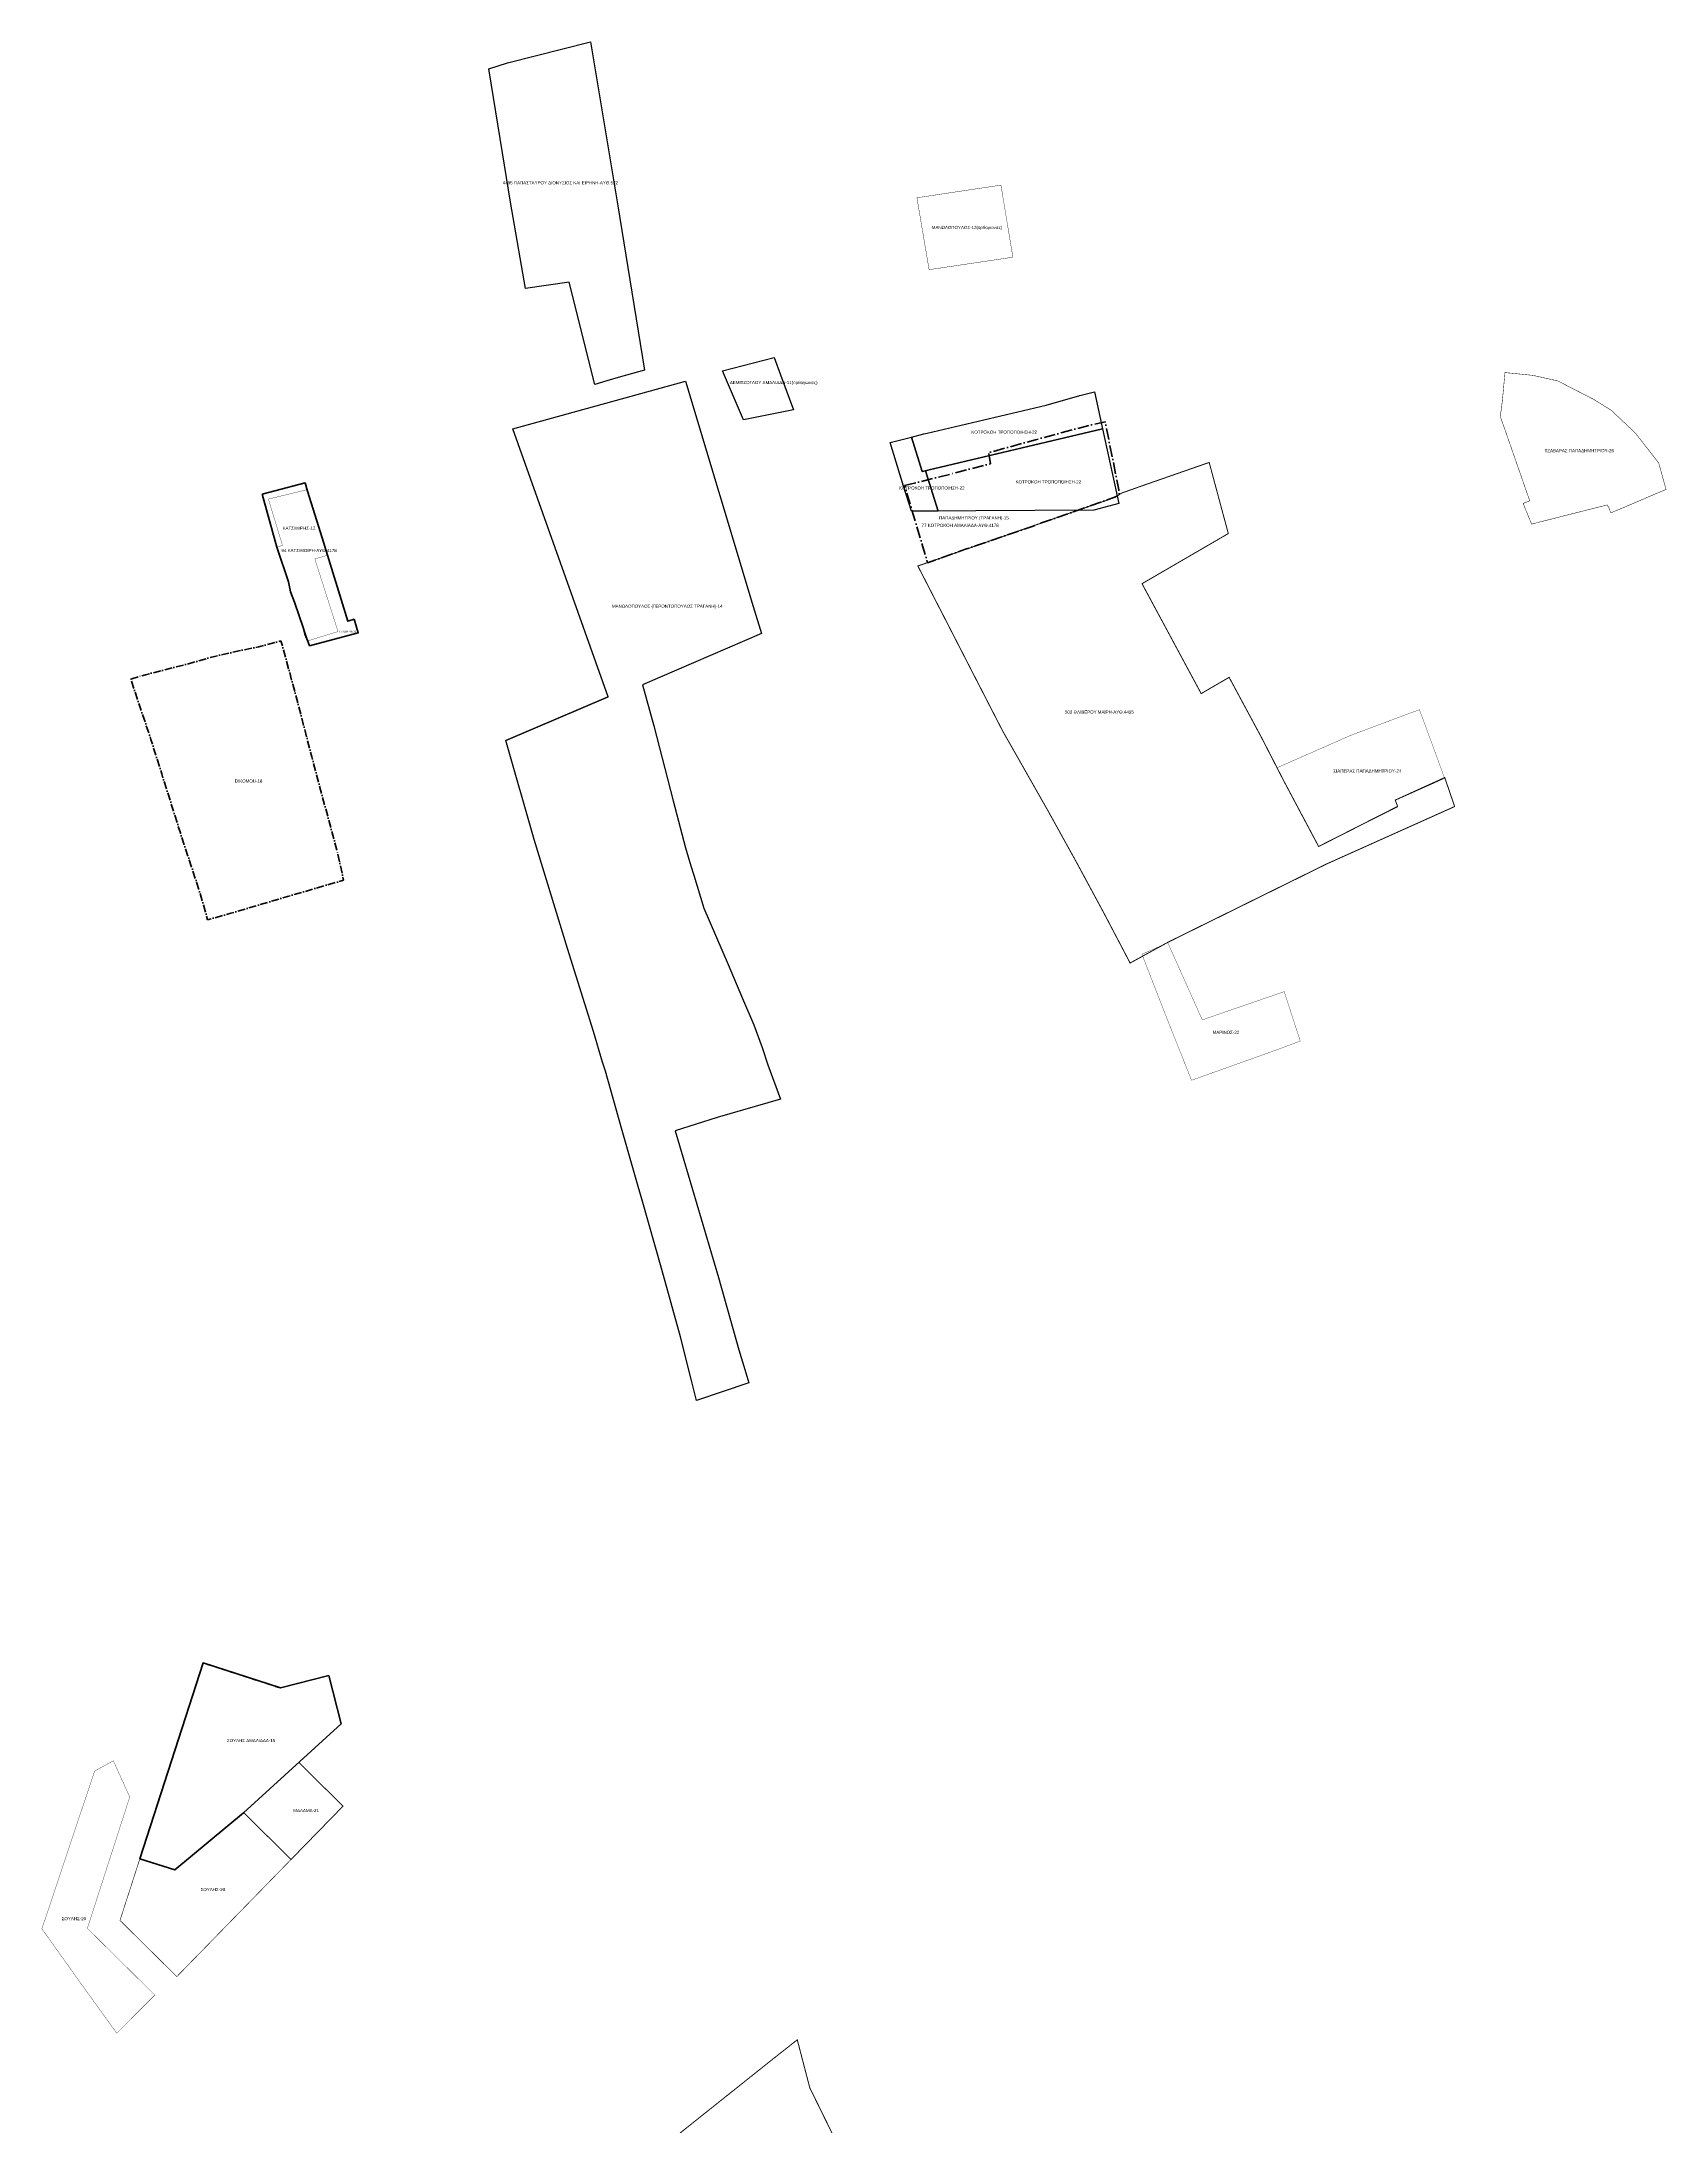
# Model space of a CAD drawing. Header units: metres. Extents: x 245125 to 394351, y 270578 to 4233311.
# Drawn here: x 265041 to 265552, y 4185489 to 4186146 of the extents above; entities that cross this region are included whole.
import ezdxf
from ezdxf.lldxf.tags import DXFTag

# ---------------------------------------------------------------- set-up
doc = ezdxf.new("R2010")
doc.units = ezdxf.units.M
for name, pattern in [('ANALOGIS', [1.5, 1, -0.5]), ('DASHDOT_LINE', [18, 12, -3, 0, -3]), ('t-orio', [0.79, 0.5, -0.12, 0.05, -0.12])]:
    doc.linetypes.add(name, pattern=pattern)
for name, color, linetype in [('4178-(65-126-135-205)', 51, 'Continuous'), ('4495-(431-531)', 215, 'Continuous'), ('4495-(532-632)', 88, 'Continuous'), ('TELIKES IDIOKTHSIES_2010', 151, 'ANALOGIS'), ('topo2011', 23, 'Continuous'), ('topo2012', 144, 'Continuous'), ('topo2014', 230, 'Continuous'), ('topo2015', 137, 'Continuous'), ('topo2018', 5, 'Continuous'), ('topo2020', 3, 'Continuous'), ('topo2021', 4, 'Continuous'), ('topo2022', 30, 'Continuous'), ('topo2024', 160, 'Continuous'), ('topo2026', 192, 'Continuous')]:
    doc.layers.add(name, color=color, linetype=linetype)
doc.styles.get("Standard").update_dxf_attribs({"font": 'arial.ttf'})
tags = doc.linetypes.add('HIDDEN', pattern=[0.375, 0.25, -0.125]).pattern_tags.tags
tags[6:7] = [DXFTag(74, 4), DXFTag(75, 0), DXFTag(340, '0'), DXFTag(46, 1.0), DXFTag(50, 0.0), DXFTag(44, 0.0), DXFTag(45, 0.0)]
tags[4:5] = [DXFTag(74, 4), DXFTag(75, 0), DXFTag(340, '0'), DXFTag(46, 1.0), DXFTag(50, 0.0), DXFTag(44, 0.0), DXFTag(45, 0.0)]

msp = doc.modelspace()

# ---------------------------------------------------------------- linework, layer by layer
at = {"layer": '4495-(431-531)', "linetype": 't-orio', "ltscale": 50, "const_width": 0.3}
msp.add_lwpolyline([(265316.53, 4185980.96), (265331.84, 4185986.29), (265354.26, 4185994.08), (265364.21, 4185997.59), (265366.89, 4185998.52), (265378.81, 4186002.64), (265379.28, 4186002.95), (265380.62, 4186003.9), (265386.91, 4186006.13), (265391.47, 4186007.72), (265408.27, 4186013.58), (265410.46, 4186005.42), (265414.29, 4185991.18), (265402.88, 4185984.55), (265395.92, 4185980.5), (265392.4, 4185978.45), (265387.12, 4185975.38), (265394.03, 4185962.54), (265403.64, 4185944.67), (265405.75, 4185940.76), (265414.55, 4185945.88), (265424.8, 4185926.82), (265431.63, 4185913.51), (265442.74, 4185892.59), (265467.61, 4185905.22), (265466.86, 4185907.21), (265482.44, 4185914.31), (265485.57, 4185905.18), (265445.16, 4185887.05), (265395.27, 4185862.42), (265383.37, 4185855.88), (265375.24, 4185871.38), (265366.6, 4185887.4), (265357.35, 4185904.12), (265355.6, 4185907.19), (265345.62, 4185924.78), (265343.29, 4185928.87), (265338.85, 4185937.49)], close=True, dxfattribs=at)
at = {"layer": '4495-(532-632)'}
msp.add_lwpolyline([(265181.42, 4186137.62), (265187.3, 4186139.45), (265213.45, 4186146.13), (265222.05, 4186094.44), (265225.87, 4186071.08), (265230.46, 4186042.67), (265222.83, 4186040.5), (265218.59, 4186039.25), (265214.76, 4186038.11), (265206.67, 4186070.42), (265192.93, 4186068.36), (265188.25, 4186095.56), (265185.75, 4186111.13)], close=True, dxfattribs=at)
at = {"layer": 'TELIKES IDIOKTHSIES_2010', "color": 137}
msp.add_line((265091.44, 4185635.38), (265115.79, 4185627.52), dxfattribs=at)
msp.add_line((265091.44, 4185635.38), (265115.79, 4185627.52), dxfattribs=at)
at = {"layer": 'topo2011', "color": 23}
for p, q in [((265255.03, 4186042.44), (265271.28, 4186046.63)), ((265271.28, 4186046.63), (265273.3, 4186041.15)), ((265257.23, 4186037.25), (265255.03, 4186042.44)), ((265261.58, 4186026.97), (265257.23, 4186037.25)), ((265273.3, 4186041.15), (265277.36, 4186030.16)), ((265277.36, 4186030.16), (265261.58, 4186026.97))]:
    msp.add_line(p, q, dxfattribs=at)
at = {"layer": 'topo2012', "color": 144, "const_width": 0.12}
msp.add_lwpolyline([(265316.23, 4186096.96), (265322.21, 4186097.86), (265342.68, 4186100.94), (265346.46, 4186078.24), (265327.81, 4186075.46), (265320.07, 4186074.31), (265316.23, 4186096.96)], dxfattribs=at)
at = {"layer": 'topo2012', "color": 144, "linetype": 'HIDDEN', "lineweight": 40, "ltscale": 3}
msp.add_lwpolyline([(265110, 4186003.58), (265114.02, 4186004.63), (265123.55, 4186007.11), (265124.35, 4186004.53), (265128.92, 4185989.85), (265137.06, 4185963.57), (265138.97, 4185964.17), (265139.75, 4185961.67), (265140.32, 4185959.85), (265124.95, 4185955.83), (265124.51, 4185956.96), (265123.61, 4185959.32), (265123.05, 4185961.22), (265120.26, 4185969.56), (265119.01, 4185972.81), (265118.35, 4185975.94), (265114.65, 4185986.9), (265114.65, 4185986.9), (265114.65, 4185986.9), (265110, 4186003.58)], dxfattribs=at)
at = {"layer": 'topo2012', "color": 144, "lineweight": 50, "ltscale": 2, "const_width": 0.1}
msp.add_lwpolyline([(265111.99, 4186002.04), (265124.2, 4186005), (265130.26, 4185985.62), (265130.65, 4185984.35), (265126.63, 4185983.18), (265133.92, 4185960.31), (265124.54, 4185957.42), (265123.79, 4185959.7), (265123.25, 4185961.36), (265119.24, 4185972.64), (265119.19, 4185972.83), (265118.4, 4185975.71), (265116.16, 4185982.47), (265114.73, 4185986.94), (265116.44, 4185987.45), (265111.99, 4186002.04)], close=True, dxfattribs=at)
at = {"layer": 'topo2014', "color": 230, "ltscale": 0.1, "flags": 128}
msp.add_lwpolyline([(265186.72, 4185925.95), (265219, 4185939.77), (265189.01, 4186024.21), (265243.4, 4186039.19), (265264.71, 4185968.18), (265267.26, 4185959.74), (265229.8, 4185943.53), (265233.42, 4185930.57), (265239.51, 4185907), (265243.36, 4185892.2), (265245.03, 4185886.53), (265245.94, 4185883.55), (265249.09, 4185873.2), (265256.74, 4185855.43), (265261.34, 4185844.74), (265264.91, 4185836.44), (265267.49, 4185829.23), (265269.27, 4185823.85), (265273.32, 4185812.97), (265253.35, 4185807.24), (265240.13, 4185802.99), (265253.72, 4185756.86), (265260.18, 4185734.03), (265262.05, 4185727.85), (265263.33, 4185723.59), (265246.81, 4185718.02), (265245.1, 4185724.82), (265241.77, 4185738.11), (265235.94, 4185759.32), (265229.66, 4185781.14), (265228.41, 4185785.51), (265223.2, 4185803.9), (265218.11, 4185821.8), (265217.24, 4185824.62), (265214.37, 4185834.26), (265206.23, 4185860.46), (265195.72, 4185894.78), (265186.72, 4185925.95), (265219, 4185939.77)], close=True, dxfattribs=at)
at = {"layer": 'topo2015', "color": 137, "linetype": 'DASHDOT_LINE', "lineweight": 53, "ltscale": 0.3, "flags": 128}
msp.add_lwpolyline([(265312.36, 4186006.28), (265327.48, 4186010.07), (265339.36, 4186013.17), (265338.82, 4186016.65), (265353.62, 4186020.73), (265371.1, 4186025.44), (265375.5, 4186026.41), (265379.81, 4186004.9), (265379.96, 4186003.59), (265378.81, 4186002.71), (265375.89, 4186001.67), (265354.24, 4185994.07), (265352.5, 4185993.42), (265331.56, 4185986.23), (265319.6, 4185981.99)], close=True, dxfattribs=at)
at = {"layer": 'topo2015', "color": 137, "lineweight": 40}
msp.add_lwpolyline([(265134.9, 4185616.21), (265104.21, 4185588.18), (265082.55, 4185570.17), (265071.53, 4185573.72), (265091.44, 4185635.38), (265115.79, 4185627.52), (265131.02, 4185631.41), (265134.9, 4185616.21)], dxfattribs=at)
at = {"layer": 'topo2018', "color": 5, "linetype": 'DASHDOT_LINE', "lineweight": 60, "ltscale": 0.2, "flags": 128}
msp.add_lwpolyline([(265068.67, 4185945.26), (265071.53, 4185946.24), (265073.26, 4185946.68), (265086.5, 4185950.06), (265095.01, 4185952.47), (265104.91, 4185954.7), (265108.99, 4185955.49), (265115.93, 4185957.37), (265116.55, 4185955.34), (265119.67, 4185943.74), (265121.48, 4185936.92), (265125.69, 4185920.79), (265129.75, 4185905.49), (265133.75, 4185890.81), (265135.67, 4185881.97), (265118.02, 4185876.83), (265100.22, 4185871.56), (265092.86, 4185869.48), (265091.46, 4185874.58), (265089.39, 4185881.34), (265084.28, 4185896.85), (265078.42, 4185915.44), (265075, 4185926.33), (265073.86, 4185929.72)], close=True, dxfattribs=at)
at = {"layer": 'topo2020', "color": 3, "ltscale": 2, "const_width": 0.1}
msp.add_lwpolyline([(265057.27, 4185601.31), (265063.17, 4185604.57), (265068.33, 4185593.16), (265054.99, 4185551.78), (265076.21, 4185530.77), (265064.24, 4185518.74), (265052.22, 4185535.43), (265040.67, 4185551.64), (265057.27, 4185601.31)], close=True, dxfattribs=at)
at = {"layer": 'topo2020', "color": 3, "ltscale": 40, "const_width": 0.18}
msp.add_lwpolyline([(265071.53, 4185573.72), (265082.55, 4185570.17), (265104.21, 4185588.18), (265116.26, 4185576.26), (265119.11, 4185573.45), (265083.15, 4185536.56), (265080.32, 4185539.38), (265065.26, 4185554.28)], close=True, dxfattribs=at)
at = {"layer": 'topo2021', "color": 4, "const_width": 0.3}
msp.add_lwpolyline([(265104.24, 4185588.21), (265121.57, 4185604.04), (265132.66, 4185593.08), (265135.5, 4185590.27), (265119.13, 4185573.47), (265116.29, 4185576.29)], close=True, dxfattribs=at)
at = {"layer": 'topo2022', "color": 30, "flags": 128}
for points in [[(265307.82, 4186019.85), (265314.52, 4186021.56), (265318.39, 4186022.56), (265319.41, 4186022.79), (265356.92, 4186031.66), (265367.52, 4186034.71), (265372.11, 4186035.85), (265374.65, 4186024.15), (265323.19, 4186011.99), (265320.04, 4186011.25), (265318.89, 4186010.98), (265317.91, 4186010.75), (265314.52, 4186021.56)], [(265307.82, 4186019.85), (265314.52, 4186021.56), (265317.91, 4186010.74), (265318.89, 4186010.98), (265322.87, 4185998.24), (265314.49, 4185998.18), (265312, 4186006.12), (265307.82, 4186019.85)]]:
    msp.add_lwpolyline(points, dxfattribs=at)
msp.add_lwpolyline([(265374.66, 4186024.15), (265379.78, 4186000.62), (265371.89, 4185998.55), (265334.83, 4185998.31), (265322.87, 4185998.24), (265318.89, 4186010.98), (265320.04, 4186011.25), (265374.65, 4186024.15)], close=True, dxfattribs=at)
at = {"layer": 'topo2022', "color": 30, "lineweight": 35, "ltscale": 5, "const_width": 0.1}
msp.add_lwpolyline([(265387.09, 4185858.65), (265395.24, 4185862.25), (265406.09, 4185837.96), (265409.54, 4185839.16), (265431.89, 4185846.87), (265436.95, 4185831.31), (265430.4, 4185828.85), (265421.81, 4185825.76), (265402.71, 4185818.95), (265394.58, 4185839.38)], close=True, dxfattribs=at)
at = {"layer": 'topo2022', "color": 30, "linetype": 't-orio', "ltscale": 2.5, "const_width": 0.3}
msp.add_lwpolyline([(265278.55, 4185516.67), (265282.49, 4185501.55), (265305.77, 4185454.05), (265305.6, 4185453.95), (265305.55, 4185453.88), (265293.12, 4185445.09), (265272.23, 4185430.06), (265250.99, 4185414.74), (265237.15, 4185404.89), (265224.26, 4185395.53), (265210, 4185385.06), (265201.63, 4185378.89), (265198.49, 4185376.57), (265194.91, 4185380.41), (265177.5, 4185396.34), (265164.31, 4185408.65), (265154.1, 4185418.42), (265167.87, 4185429.02), (265178.7, 4185437.36), (265189.9, 4185446.03), (265206.03, 4185458.92), (265228.96, 4185477.18), (265249.99, 4185493.95), (265270.89, 4185510.62)], close=True, dxfattribs=at)
at = {"layer": 'topo2024', "linetype": 't-orio', "ltscale": 20, "const_width": 0.1}
msp.add_lwpolyline([(265474.48, 4185935.7), (265479.26, 4185922.72), (265482.42, 4185914.05), (265466.98, 4185907.15), (265467.69, 4185905.09), (265442.74, 4185892.59), (265431.63, 4185913.51), (265429.64, 4185917.4), (265453.12, 4185927.72)], close=True, dxfattribs=at)
at = {"layer": 'topo2026', "linetype": 't-orio', "ltscale": 2, "const_width": 0.15, "flags": 128}
msp.add_lwpolyline([(265501.42, 4186041.89), (265500.79, 4186035.06), (265500.36, 4186030.91), (265499.91, 4186028.17), (265502.22, 4186021.57), (265509.21, 4186001.51), (265507.14, 4186000.67), (265509.79, 4185994.16), (265533.56, 4186000.19), (265534.13, 4185999.37), (265534.71, 4185997.7), (265537.22, 4185998.72), (265544.61, 4186001.88), (265552.13, 4186005.08), (265549.85, 4186013.38), (265542.52, 4186022.8), (265534.92, 4186029.98), (265529.28, 4186033.49), (265517.97, 4186039.29), (265510.17, 4186041.02)], close=True, dxfattribs=at)

# ---------------------------------------------------------------- texts
at = {"layer": '4178-(65-126-135-205)', "color": 51, "char_height": 1, "attachment_point": 1}
for s, insert, width in [('77 ΚΟΤΡΟΚΟΗ ΑΜΑΛΙΑΔΑ-ΑΥΘ.4178', (265317.69, 4185994.26), 24.3499), ('94 ΚΑΤΣΙΜOΙΡΗ-AΥΘ.4178', (265116.11, 4185986.35), 30.2535)]:
    msp.add_mtext(s, dxfattribs=dict(at, insert=insert, width=width))
at = {"layer": '4495-(431-531)', "insert": (265362.85, 4185935.44), "char_height": 1, "width": 24.3499, "attachment_point": 1}
msp.add_mtext('503 ΘΛΙΒΕΡΟΥ ΜΑΙΡΗ-ΑΥΘ.4495', dxfattribs=at)
at = {"layer": '4495-(532-632)', "insert": (265185.8, 4186102.19), "char_height": 1, "width": 48.6315, "attachment_point": 1}
msp.add_mtext('4495 ΠΑΠΑΣΤΑΥΡΟΥ ΔΙΟΝΥΣΙΟΣ ΚΑΙ ΕΙΡΗΝΗ-ΑΥΘ.522', dxfattribs=at)
at = {"layer": 'topo2011', "color": 23, "insert": (265257.3, 4186039.25), "char_height": 1, "width": 48.6315, "attachment_point": 1}
msp.add_mtext('ΔΕΜΙΤΖΟΓΛΟΥ ΑΜΑΛΙΑΔΑ-11(ορθογωνιες)', dxfattribs=at)
at = {"layer": 'topo2012', "color": 144, "attachment_point": 1}
for s, insert, char_height, width in [('ΜΑΝΩΛΟΠΟΥΛΟΣ-12(ορθογωνιες)', (265320.89, 4186088.11), 1, 14.0598), ('ΚΑΤΣΙΜΙΡΗΣ-12', (265116.46, 4185993.38), 1, 3.6605), ('ΚΑΤΣΙΜΙΡΗΣ-12', (265134.42, 4185960.61), 0.5, 3.6605)]:
    msp.add_mtext(s, dxfattribs=dict(at, insert=insert, char_height=char_height, width=width))
at = {"layer": 'topo2014', "color": 230, "insert": (265220.18, 4185968.79), "char_height": 1, "width": 50.1656, "attachment_point": 1}
msp.add_mtext('ΜΑΝΩΛΟΠΟΥΛΟΣ (ΓΕΡΟΝΤΟΠΟΥΛΟΣ ΤΡΑΓΑΝΗ)-14', dxfattribs=at)
at = {"layer": 'topo2015', "color": 137, "char_height": 1, "attachment_point": 1}
for s, insert, width in [('ΠΑΠΑΔΗΜΗΤΡΙΟΥ (ΤΡΑΓΑΝΗ)-15', (265323.2, 4185996.63), 26.1509), ('ΣΟΥΛΗΣ ΑΜΑΛΙΑΔΑ-15', (265098.93, 4185611.44), 22.0015)]:
    msp.add_mtext(s, dxfattribs=dict(at, insert=insert, width=width))
at = {"layer": 'topo2018', "color": 5, "insert": (265101.41, 4185913.7), "char_height": 1, "width": 3.6605, "attachment_point": 1}
msp.add_mtext('DIKOMOU-18', dxfattribs=at)
at = {"layer": 'topo2020', "color": 3, "char_height": 1, "width": 3.6605, "attachment_point": 1}
for insert in [(265090.65, 4185564.51), (265046.88, 4185555.35)]:
    msp.add_mtext('ΣΟΥΛΗΣ-20', dxfattribs=dict(at, insert=insert))
at = {"layer": 'topo2021', "color": 4, "insert": (265119.85, 4185589.38), "char_height": 1, "width": 3.6605, "attachment_point": 1}
msp.add_mtext('MAΛΑΜΑ-21', dxfattribs=at)
at = {"layer": 'topo2022', "color": 30, "char_height": 1, "attachment_point": 1}
for s, insert, width in [('ΚΟΤΡΟΚΟΗ ΤΡΟΠΟΠΟΙΗΣΗ-22', (265333.38, 4186023.64), 26.1757), ('ΚΟΤΡΟΚΟΗ ΤΡΟΠΟΠΟΙΗΣΗ-22', (265310.59, 4186006.05), 22.1108), ('ΚΟΤΡΟΚΟΗ ΤΡΟΠΟΠΟΙΗΣΗ-22', (265347.29, 4186007.95), 24.624), ('ΜΑΡΙΝΟΣ-22', (265409.35, 4185834.55), 14.0598)]:
    msp.add_mtext(s, dxfattribs=dict(at, insert=insert, width=width))
at = {"layer": 'topo2024', "insert": (265447.35, 4185916.89), "char_height": 1, "width": 26.293, "attachment_point": 1}
msp.add_mtext('ΣΙΑΠΕΡΑΣ ΠΑΠΑΔΗΜΗΤΡΙΟΥ-24', dxfattribs=at)
at = {"layer": 'topo2026', "insert": (265513.91, 4186017.8), "char_height": 1, "width": 26.4696, "attachment_point": 1}
msp.add_mtext('ΤΖΑΒΑΡΑΣ ΠΑΠΑΔΗΜΗΤΡΙΟΥ-26', dxfattribs=at)

doc.saveas('drawing.dxf')
